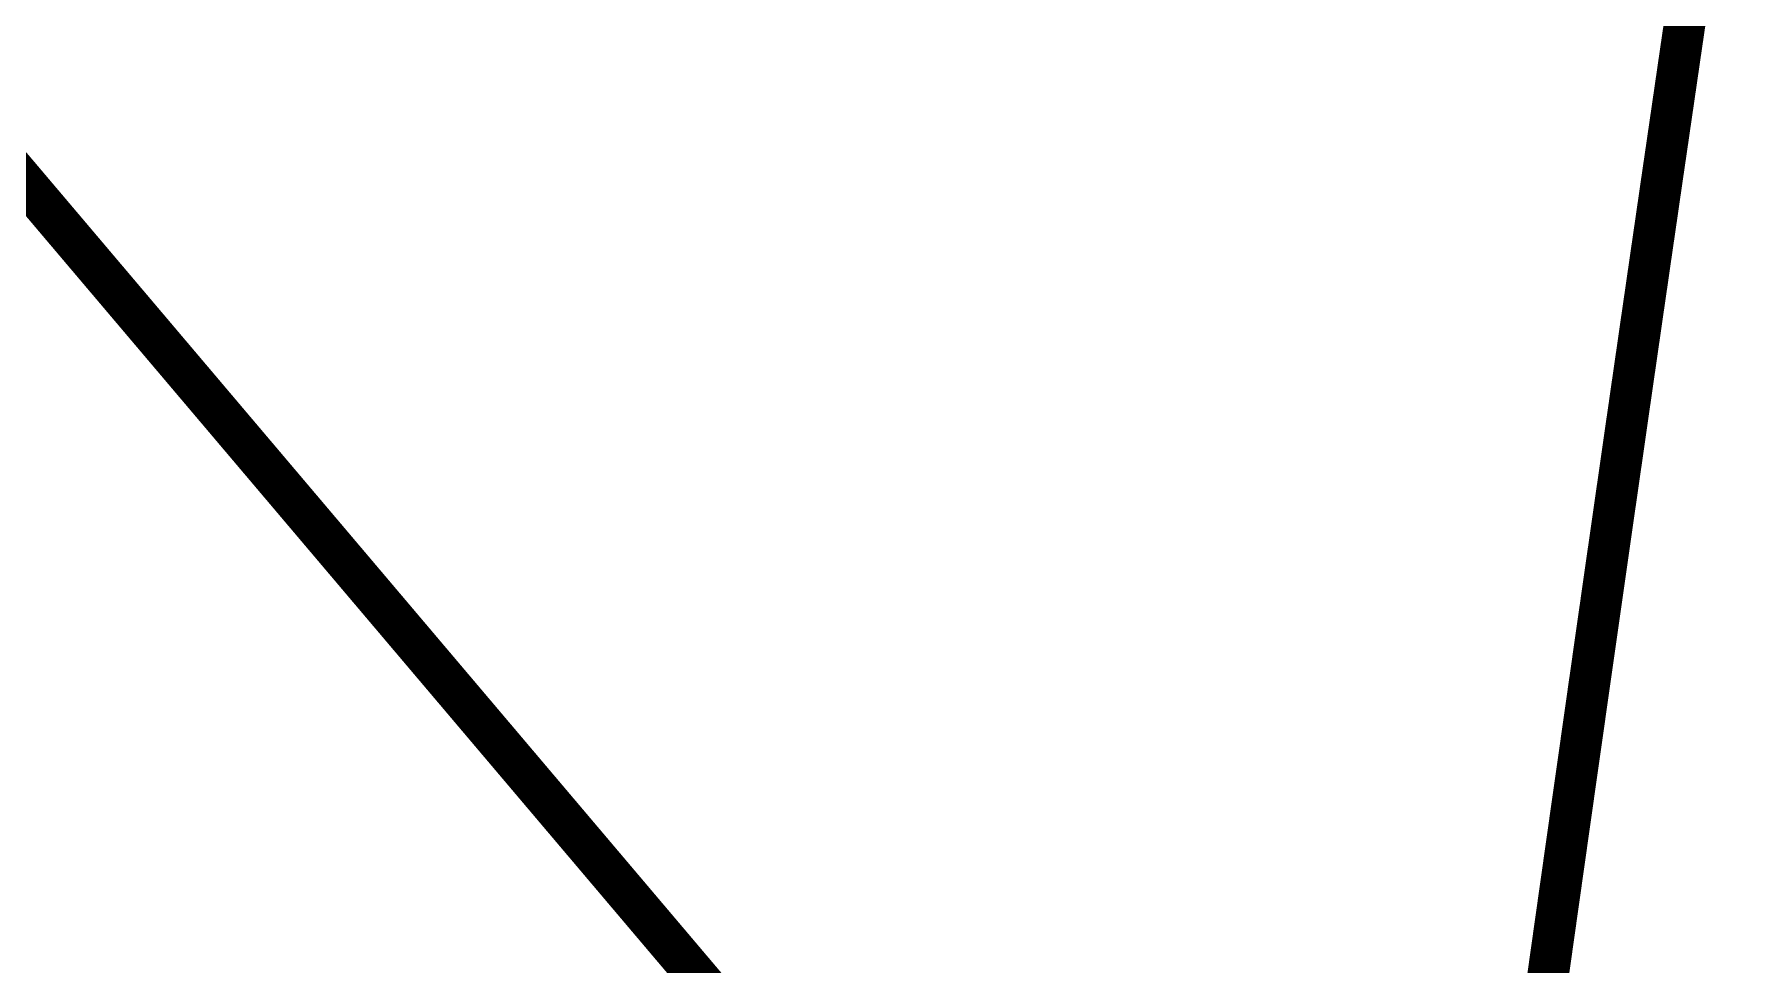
# Model space of a CAD drawing. Header units: inches. Extents: x -7 to 348, y -14 to 159.
# Drawn here: x 23.601 to 24.123, y 37.2 to 37.485 of the extents above; entities that cross this region are included whole.
import ezdxf

# ---------------------------------------------------------------- set-up
doc = ezdxf.new("R2010")
doc.units = ezdxf.units.IN
for name, color, linetype in [('Dimension', 6, 'Continuous'), ('Fabrication', 76, 'Continuous'), ('Top Layer', 1, 'Continuous')]:
    doc.layers.add(name, color=color, linetype=linetype)

msp = doc.modelspace()

# ---------------------------------------------------------------- linework, layer by layer
at = {"layer": 'Dimension'}
for points in [[(58.31, 19.467, 0.254, 0.254, 1), (13.31, 19.467, 0.254, 0.254, 1)], [(54.56034, 19.46693, 0.254, 0.254, 1), (17.06033, 19.46693, 0.254, 0.254, 1)]]:
    msp.add_lwpolyline(points, format="xyseb", close=True, dxfattribs=at)
at = {"layer": 'Fabrication'}
for points in [[(19.94478, 41.75152, 0.0127, 0.0127, 0), (24.02757, 36.9322, 0.0127, 0.0127, 0)], [(19.94478, 41.75152, 0.0127, 0.0127, 0), (24.02757, 36.9322, 0.0127, 0.0127, 0)], [(19.94478, 41.75152, 0.0127, 0.0127, 0), (24.02757, 36.9322, 0.0127, 0.0127, 0)], [(19.94478, 41.75152, 0.0127, 0.0127, 0), (24.02757, 36.9322, 0.0127, 0.0127, 0)], [(24.02757, 36.9322, 0.0127, 0.0127, -0.191774), (39.20154, 40.27405, 0.0127, 0.0127, 0)], [(24.02757, 36.9322, 0.0127, 0.0127, -0.191774), (39.20154, 40.27405, 0.0127, 0.0127, 0)], [(24.02757, 36.9322, 0.0127, 0.0127, -0.191774), (39.20154, 40.27405, 0.0127, 0.0127, 0)], [(24.02757, 36.9322, 0.0127, 0.0127, -0.191774), (39.20154, 40.27405, 0.0127, 0.0127, 0)], [(24.10473, 37.47798, 0.0127, 0.0127, 0), (24.10679, 37.49207, 0.0127, 0.0127, 0)], [(24.10473, 37.47798, 0.0127, 0.0127, 0), (24.10679, 37.49207, 0.0127, 0.0127, 0)], [(24.10283, 37.46492, 0.0127, 0.0127, 0), (24.10473, 37.47798, 0.0127, 0.0127, 0)], [(24.10283, 37.46492, 0.0127, 0.0127, 0), (24.10473, 37.47798, 0.0127, 0.0127, 0)], [(24.10094, 37.45193, 0.0127, 0.0127, 0), (24.10283, 37.46492, 0.0127, 0.0127, 0)], [(24.10094, 37.45193, 0.0127, 0.0127, 0), (24.10283, 37.46492, 0.0127, 0.0127, 0)], [(24.09919, 37.43995, 0.0127, 0.0127, 0), (24.10094, 37.45193, 0.0127, 0.0127, 0)], [(24.09919, 37.43995, 0.0127, 0.0127, 0), (24.10094, 37.45193, 0.0127, 0.0127, 0)], [(24.0976, 37.42895, 0.0127, 0.0127, 0), (24.09919, 37.43995, 0.0127, 0.0127, 0)], [(24.0976, 37.42895, 0.0127, 0.0127, 0), (24.09919, 37.43995, 0.0127, 0.0127, 0)], [(24.09601, 37.41802, 0.0127, 0.0127, 0), (24.0976, 37.42895, 0.0127, 0.0127, 0)], [(24.09601, 37.41802, 0.0127, 0.0127, 0), (24.0976, 37.42895, 0.0127, 0.0127, 0)], [(24.09457, 37.40805, 0.0127, 0.0127, 0), (24.09601, 37.41802, 0.0127, 0.0127, 0)], [(24.09457, 37.40805, 0.0127, 0.0127, 0), (24.09601, 37.41802, 0.0127, 0.0127, 0)], [(24.09313, 37.39813, 0.0127, 0.0127, 0), (24.09457, 37.40805, 0.0127, 0.0127, 0)], [(24.09313, 37.39813, 0.0127, 0.0127, 0), (24.09457, 37.40805, 0.0127, 0.0127, 0)], [(24.09184, 37.38917, 0.0127, 0.0127, 0), (24.09313, 37.39813, 0.0127, 0.0127, 0)], [(24.09184, 37.38917, 0.0127, 0.0127, 0), (24.09313, 37.39813, 0.0127, 0.0127, 0)], [(24.09055, 37.38025, 0.0127, 0.0127, 0), (24.09184, 37.38917, 0.0127, 0.0127, 0)], [(24.09055, 37.38025, 0.0127, 0.0127, 0), (24.09184, 37.38917, 0.0127, 0.0127, 0)], [(24.08927, 37.37138, 0.0127, 0.0127, 0), (24.09055, 37.38025, 0.0127, 0.0127, 0)], [(24.08927, 37.37138, 0.0127, 0.0127, 0), (24.09055, 37.38025, 0.0127, 0.0127, 0)], [(24.088, 37.36256, 0.0127, 0.0127, 0), (24.08927, 37.37138, 0.0127, 0.0127, 0)], [(24.088, 37.36256, 0.0127, 0.0127, 0), (24.08927, 37.37138, 0.0127, 0.0127, 0)], [(24.08687, 37.35466, 0.0127, 0.0127, 0), (24.088, 37.36256, 0.0127, 0.0127, 0)], [(24.08687, 37.35466, 0.0127, 0.0127, 0), (24.088, 37.36256, 0.0127, 0.0127, 0)], [(24.08574, 37.3468, 0.0127, 0.0127, 0), (24.08687, 37.35466, 0.0127, 0.0127, 0)], [(24.08574, 37.3468, 0.0127, 0.0127, 0), (24.08687, 37.35466, 0.0127, 0.0127, 0)], [(24.08461, 37.33898, 0.0127, 0.0127, 0), (24.08574, 37.3468, 0.0127, 0.0127, 0)], [(24.08461, 37.33898, 0.0127, 0.0127, 0), (24.08574, 37.3468, 0.0127, 0.0127, 0)], [(24.0835, 37.3312, 0.0127, 0.0127, 0), (24.08461, 37.33898, 0.0127, 0.0127, 0)], [(24.0835, 37.3312, 0.0127, 0.0127, 0), (24.08461, 37.33898, 0.0127, 0.0127, 0)], [(24.08251, 37.32432, 0.0127, 0.0127, 0), (24.0835, 37.3312, 0.0127, 0.0127, 0)], [(24.08251, 37.32432, 0.0127, 0.0127, 0), (24.0835, 37.3312, 0.0127, 0.0127, 0)], [(24.08153, 37.31747, 0.0127, 0.0127, 0), (24.08251, 37.32432, 0.0127, 0.0127, 0)], [(24.08153, 37.31747, 0.0127, 0.0127, 0), (24.08251, 37.32432, 0.0127, 0.0127, 0)], [(24.08056, 37.31065, 0.0127, 0.0127, 0), (24.08153, 37.31747, 0.0127, 0.0127, 0)], [(24.08056, 37.31065, 0.0127, 0.0127, 0), (24.08153, 37.31747, 0.0127, 0.0127, 0)], [(24.07959, 37.30387, 0.0127, 0.0127, 0), (24.08056, 37.31065, 0.0127, 0.0127, 0)], [(24.07959, 37.30387, 0.0127, 0.0127, 0), (24.08056, 37.31065, 0.0127, 0.0127, 0)], [(24.07862, 37.29712, 0.0127, 0.0127, 0), (24.07959, 37.30387, 0.0127, 0.0127, 0)], [(24.07862, 37.29712, 0.0127, 0.0127, 0), (24.07959, 37.30387, 0.0127, 0.0127, 0)], [(24.07779, 37.29124, 0.0127, 0.0127, 0), (24.07862, 37.29712, 0.0127, 0.0127, 0)], [(24.07779, 37.29124, 0.0127, 0.0127, 0), (24.07862, 37.29712, 0.0127, 0.0127, 0)], [(24.07695, 37.28539, 0.0127, 0.0127, 0), (24.07779, 37.29124, 0.0127, 0.0127, 0)], [(24.07695, 37.28539, 0.0127, 0.0127, 0), (24.07779, 37.29124, 0.0127, 0.0127, 0)], [(24.07612, 37.27956, 0.0127, 0.0127, 0), (24.07695, 37.28539, 0.0127, 0.0127, 0)], [(24.07612, 37.27956, 0.0127, 0.0127, 0), (24.07695, 37.28539, 0.0127, 0.0127, 0)], [(24.0753, 37.27376, 0.0127, 0.0127, 0), (24.07612, 37.27956, 0.0127, 0.0127, 0)], [(24.0753, 37.27376, 0.0127, 0.0127, 0), (24.07612, 37.27956, 0.0127, 0.0127, 0)], [(24.07448, 37.26799, 0.0127, 0.0127, 0), (24.0753, 37.27376, 0.0127, 0.0127, 0)], [(24.07448, 37.26799, 0.0127, 0.0127, 0), (24.0753, 37.27376, 0.0127, 0.0127, 0)], [(24.07366, 37.26224, 0.0127, 0.0127, 0), (24.07448, 37.26799, 0.0127, 0.0127, 0)], [(24.07366, 37.26224, 0.0127, 0.0127, 0), (24.07448, 37.26799, 0.0127, 0.0127, 0)], [(24.07296, 37.25734, 0.0127, 0.0127, 0), (24.07366, 37.26224, 0.0127, 0.0127, 0)], [(24.07296, 37.25734, 0.0127, 0.0127, 0), (24.07366, 37.26224, 0.0127, 0.0127, 0)], [(24.07007, 37.23697, 0.0127, 0.0127, 0), (24.07296, 37.25734, 0.0127, 0.0127, 0)], [(24.07007, 37.23697, 0.0127, 0.0127, 0), (24.07296, 37.25734, 0.0127, 0.0127, 0)], [(24.06663, 37.21268, 0.0127, 0.0127, 0), (24.07007, 37.23697, 0.0127, 0.0127, 0)], [(24.06663, 37.21268, 0.0127, 0.0127, 0), (24.07007, 37.23697, 0.0127, 0.0127, 0)], [(24.06102, 37.17294, 0.0127, 0.0127, 0), (24.06663, 37.21268, 0.0127, 0.0127, 0)], [(24.06102, 37.17294, 0.0127, 0.0127, 0), (24.06663, 37.21268, 0.0127, 0.0127, 0)]]:
    msp.add_lwpolyline(points, format="xyseb", dxfattribs=at)
for points in [[(24.10156, 37.47798, 0.00635, 0.00635, 1), (24.10791, 37.47798, 0.00635, 0.00635, 1)], [(24.10156, 37.47798, 0.00635, 0.00635, 1), (24.10791, 37.47798, 0.00635, 0.00635, 1)], [(24.10156, 37.47798, 0.00635, 0.00635, 1), (24.10791, 37.47798, 0.00635, 0.00635, 1)], [(24.10156, 37.47798, 0.00635, 0.00635, 1), (24.10791, 37.47798, 0.00635, 0.00635, 1)], [(24.09965, 37.46492, 0.00635, 0.00635, 1), (24.106, 37.46492, 0.00635, 0.00635, 1)], [(24.09965, 37.46492, 0.00635, 0.00635, 1), (24.106, 37.46492, 0.00635, 0.00635, 1)], [(24.09965, 37.46492, 0.00635, 0.00635, 1), (24.106, 37.46492, 0.00635, 0.00635, 1)], [(24.09965, 37.46492, 0.00635, 0.00635, 1), (24.106, 37.46492, 0.00635, 0.00635, 1)], [(24.09776, 37.45193, 0.00635, 0.00635, 1), (24.10411, 37.45193, 0.00635, 0.00635, 1)], [(24.09776, 37.45193, 0.00635, 0.00635, 1), (24.10411, 37.45193, 0.00635, 0.00635, 1)], [(24.09776, 37.45193, 0.00635, 0.00635, 1), (24.10411, 37.45193, 0.00635, 0.00635, 1)], [(24.09776, 37.45193, 0.00635, 0.00635, 1), (24.10411, 37.45193, 0.00635, 0.00635, 1)], [(24.09602, 37.43995, 0.00635, 0.00635, 1), (24.10237, 37.43995, 0.00635, 0.00635, 1)], [(24.09602, 37.43995, 0.00635, 0.00635, 1), (24.10237, 37.43995, 0.00635, 0.00635, 1)], [(24.09602, 37.43995, 0.00635, 0.00635, 1), (24.10237, 37.43995, 0.00635, 0.00635, 1)], [(24.09602, 37.43995, 0.00635, 0.00635, 1), (24.10237, 37.43995, 0.00635, 0.00635, 1)], [(24.09442, 37.42895, 0.00635, 0.00635, 1), (24.10077, 37.42895, 0.00635, 0.00635, 1)], [(24.09442, 37.42895, 0.00635, 0.00635, 1), (24.10077, 37.42895, 0.00635, 0.00635, 1)], [(24.09442, 37.42895, 0.00635, 0.00635, 1), (24.10077, 37.42895, 0.00635, 0.00635, 1)], [(24.09442, 37.42895, 0.00635, 0.00635, 1), (24.10077, 37.42895, 0.00635, 0.00635, 1)], [(24.09284, 37.41802, 0.00635, 0.00635, 1), (24.09919, 37.41802, 0.00635, 0.00635, 1)], [(24.09284, 37.41802, 0.00635, 0.00635, 1), (24.09919, 37.41802, 0.00635, 0.00635, 1)], [(24.09284, 37.41802, 0.00635, 0.00635, 1), (24.09919, 37.41802, 0.00635, 0.00635, 1)], [(24.09284, 37.41802, 0.00635, 0.00635, 1), (24.09919, 37.41802, 0.00635, 0.00635, 1)], [(24.09139, 37.40805, 0.00635, 0.00635, 1), (24.09774, 37.40805, 0.00635, 0.00635, 1)], [(24.09139, 37.40805, 0.00635, 0.00635, 1), (24.09774, 37.40805, 0.00635, 0.00635, 1)], [(24.09139, 37.40805, 0.00635, 0.00635, 1), (24.09774, 37.40805, 0.00635, 0.00635, 1)], [(24.09139, 37.40805, 0.00635, 0.00635, 1), (24.09774, 37.40805, 0.00635, 0.00635, 1)], [(24.08996, 37.39813, 0.00635, 0.00635, 1), (24.09631, 37.39813, 0.00635, 0.00635, 1)], [(24.08996, 37.39813, 0.00635, 0.00635, 1), (24.09631, 37.39813, 0.00635, 0.00635, 1)], [(24.08996, 37.39813, 0.00635, 0.00635, 1), (24.09631, 37.39813, 0.00635, 0.00635, 1)], [(24.08996, 37.39813, 0.00635, 0.00635, 1), (24.09631, 37.39813, 0.00635, 0.00635, 1)], [(24.08866, 37.38917, 0.00635, 0.00635, 1), (24.09501, 37.38917, 0.00635, 0.00635, 1)], [(24.08866, 37.38917, 0.00635, 0.00635, 1), (24.09501, 37.38917, 0.00635, 0.00635, 1)], [(24.08866, 37.38917, 0.00635, 0.00635, 1), (24.09501, 37.38917, 0.00635, 0.00635, 1)], [(24.08866, 37.38917, 0.00635, 0.00635, 1), (24.09501, 37.38917, 0.00635, 0.00635, 1)], [(24.08738, 37.38025, 0.00635, 0.00635, 1), (24.09373, 37.38025, 0.00635, 0.00635, 1)], [(24.08738, 37.38025, 0.00635, 0.00635, 1), (24.09373, 37.38025, 0.00635, 0.00635, 1)], [(24.08738, 37.38025, 0.00635, 0.00635, 1), (24.09373, 37.38025, 0.00635, 0.00635, 1)], [(24.08738, 37.38025, 0.00635, 0.00635, 1), (24.09373, 37.38025, 0.00635, 0.00635, 1)], [(24.0861, 37.37138, 0.00635, 0.00635, 1), (24.09245, 37.37138, 0.00635, 0.00635, 1)], [(24.0861, 37.37138, 0.00635, 0.00635, 1), (24.09245, 37.37138, 0.00635, 0.00635, 1)], [(24.0861, 37.37138, 0.00635, 0.00635, 1), (24.09245, 37.37138, 0.00635, 0.00635, 1)], [(24.0861, 37.37138, 0.00635, 0.00635, 1), (24.09245, 37.37138, 0.00635, 0.00635, 1)], [(24.08483, 37.36256, 0.00635, 0.00635, 1), (24.09118, 37.36256, 0.00635, 0.00635, 1)], [(24.08483, 37.36256, 0.00635, 0.00635, 1), (24.09118, 37.36256, 0.00635, 0.00635, 1)], [(24.08483, 37.36256, 0.00635, 0.00635, 1), (24.09118, 37.36256, 0.00635, 0.00635, 1)], [(24.08483, 37.36256, 0.00635, 0.00635, 1), (24.09118, 37.36256, 0.00635, 0.00635, 1)], [(24.08369, 37.35466, 0.00635, 0.00635, 1), (24.09004, 37.35466, 0.00635, 0.00635, 1)], [(24.08369, 37.35466, 0.00635, 0.00635, 1), (24.09004, 37.35466, 0.00635, 0.00635, 1)], [(24.08369, 37.35466, 0.00635, 0.00635, 1), (24.09004, 37.35466, 0.00635, 0.00635, 1)], [(24.08369, 37.35466, 0.00635, 0.00635, 1), (24.09004, 37.35466, 0.00635, 0.00635, 1)], [(24.08256, 37.3468, 0.00635, 0.00635, 1), (24.08891, 37.3468, 0.00635, 0.00635, 1)], [(24.08256, 37.3468, 0.00635, 0.00635, 1), (24.08891, 37.3468, 0.00635, 0.00635, 1)], [(24.08256, 37.3468, 0.00635, 0.00635, 1), (24.08891, 37.3468, 0.00635, 0.00635, 1)], [(24.08256, 37.3468, 0.00635, 0.00635, 1), (24.08891, 37.3468, 0.00635, 0.00635, 1)], [(24.08144, 37.33898, 0.00635, 0.00635, 1), (24.08779, 37.33898, 0.00635, 0.00635, 1)], [(24.08144, 37.33898, 0.00635, 0.00635, 1), (24.08779, 37.33898, 0.00635, 0.00635, 1)], [(24.08144, 37.33898, 0.00635, 0.00635, 1), (24.08779, 37.33898, 0.00635, 0.00635, 1)], [(24.08144, 37.33898, 0.00635, 0.00635, 1), (24.08779, 37.33898, 0.00635, 0.00635, 1)], [(24.08032, 37.3312, 0.00635, 0.00635, 1), (24.08667, 37.3312, 0.00635, 0.00635, 1)], [(24.08032, 37.3312, 0.00635, 0.00635, 1), (24.08667, 37.3312, 0.00635, 0.00635, 1)], [(24.08032, 37.3312, 0.00635, 0.00635, 1), (24.08667, 37.3312, 0.00635, 0.00635, 1)], [(24.08032, 37.3312, 0.00635, 0.00635, 1), (24.08667, 37.3312, 0.00635, 0.00635, 1)], [(24.07934, 37.32432, 0.00635, 0.00635, 1), (24.08569, 37.32432, 0.00635, 0.00635, 1)], [(24.07934, 37.32432, 0.00635, 0.00635, 1), (24.08569, 37.32432, 0.00635, 0.00635, 1)], [(24.07934, 37.32432, 0.00635, 0.00635, 1), (24.08569, 37.32432, 0.00635, 0.00635, 1)], [(24.07934, 37.32432, 0.00635, 0.00635, 1), (24.08569, 37.32432, 0.00635, 0.00635, 1)], [(24.07836, 37.31747, 0.00635, 0.00635, 1), (24.08471, 37.31747, 0.00635, 0.00635, 1)], [(24.07836, 37.31747, 0.00635, 0.00635, 1), (24.08471, 37.31747, 0.00635, 0.00635, 1)], [(24.07836, 37.31747, 0.00635, 0.00635, 1), (24.08471, 37.31747, 0.00635, 0.00635, 1)], [(24.07836, 37.31747, 0.00635, 0.00635, 1), (24.08471, 37.31747, 0.00635, 0.00635, 1)], [(24.07738, 37.31065, 0.00635, 0.00635, 1), (24.08373, 37.31065, 0.00635, 0.00635, 1)], [(24.07738, 37.31065, 0.00635, 0.00635, 1), (24.08373, 37.31065, 0.00635, 0.00635, 1)], [(24.07738, 37.31065, 0.00635, 0.00635, 1), (24.08373, 37.31065, 0.00635, 0.00635, 1)], [(24.07738, 37.31065, 0.00635, 0.00635, 1), (24.08373, 37.31065, 0.00635, 0.00635, 1)], [(24.07641, 37.30387, 0.00635, 0.00635, 1), (24.08276, 37.30387, 0.00635, 0.00635, 1)], [(24.07641, 37.30387, 0.00635, 0.00635, 1), (24.08276, 37.30387, 0.00635, 0.00635, 1)], [(24.07641, 37.30387, 0.00635, 0.00635, 1), (24.08276, 37.30387, 0.00635, 0.00635, 1)], [(24.07641, 37.30387, 0.00635, 0.00635, 1), (24.08276, 37.30387, 0.00635, 0.00635, 1)], [(24.07545, 37.29712, 0.00635, 0.00635, 1), (24.0818, 37.29712, 0.00635, 0.00635, 1)], [(24.07545, 37.29712, 0.00635, 0.00635, 1), (24.0818, 37.29712, 0.00635, 0.00635, 1)], [(24.07545, 37.29712, 0.00635, 0.00635, 1), (24.0818, 37.29712, 0.00635, 0.00635, 1)], [(24.07545, 37.29712, 0.00635, 0.00635, 1), (24.0818, 37.29712, 0.00635, 0.00635, 1)], [(24.07461, 37.29124, 0.00635, 0.00635, 1), (24.08096, 37.29124, 0.00635, 0.00635, 1)], [(24.07461, 37.29124, 0.00635, 0.00635, 1), (24.08096, 37.29124, 0.00635, 0.00635, 1)], [(24.07461, 37.29124, 0.00635, 0.00635, 1), (24.08096, 37.29124, 0.00635, 0.00635, 1)], [(24.07461, 37.29124, 0.00635, 0.00635, 1), (24.08096, 37.29124, 0.00635, 0.00635, 1)], [(24.07378, 37.28539, 0.00635, 0.00635, 1), (24.08013, 37.28539, 0.00635, 0.00635, 1)], [(24.07378, 37.28539, 0.00635, 0.00635, 1), (24.08013, 37.28539, 0.00635, 0.00635, 1)], [(24.07378, 37.28539, 0.00635, 0.00635, 1), (24.08013, 37.28539, 0.00635, 0.00635, 1)], [(24.07378, 37.28539, 0.00635, 0.00635, 1), (24.08013, 37.28539, 0.00635, 0.00635, 1)], [(24.07295, 37.27956, 0.00635, 0.00635, 1), (24.0793, 37.27956, 0.00635, 0.00635, 1)], [(24.07295, 37.27956, 0.00635, 0.00635, 1), (24.0793, 37.27956, 0.00635, 0.00635, 1)], [(24.07295, 37.27956, 0.00635, 0.00635, 1), (24.0793, 37.27956, 0.00635, 0.00635, 1)], [(24.07295, 37.27956, 0.00635, 0.00635, 1), (24.0793, 37.27956, 0.00635, 0.00635, 1)], [(24.07212, 37.27376, 0.00635, 0.00635, 1), (24.07847, 37.27376, 0.00635, 0.00635, 1)], [(24.07212, 37.27376, 0.00635, 0.00635, 1), (24.07847, 37.27376, 0.00635, 0.00635, 1)], [(24.07212, 37.27376, 0.00635, 0.00635, 1), (24.07847, 37.27376, 0.00635, 0.00635, 1)], [(24.07212, 37.27376, 0.00635, 0.00635, 1), (24.07847, 37.27376, 0.00635, 0.00635, 1)], [(24.0713, 37.26799, 0.00635, 0.00635, 1), (24.07765, 37.26799, 0.00635, 0.00635, 1)], [(24.0713, 37.26799, 0.00635, 0.00635, 1), (24.07765, 37.26799, 0.00635, 0.00635, 1)], [(24.0713, 37.26799, 0.00635, 0.00635, 1), (24.07765, 37.26799, 0.00635, 0.00635, 1)], [(24.0713, 37.26799, 0.00635, 0.00635, 1), (24.07765, 37.26799, 0.00635, 0.00635, 1)], [(24.07049, 37.26224, 0.00635, 0.00635, 1), (24.07684, 37.26224, 0.00635, 0.00635, 1)], [(24.07049, 37.26224, 0.00635, 0.00635, 1), (24.07684, 37.26224, 0.00635, 0.00635, 1)], [(24.07049, 37.26224, 0.00635, 0.00635, 1), (24.07684, 37.26224, 0.00635, 0.00635, 1)], [(24.07049, 37.26224, 0.00635, 0.00635, 1), (24.07684, 37.26224, 0.00635, 0.00635, 1)], [(24.06979, 37.25734, 0.00635, 0.00635, 1), (24.07614, 37.25734, 0.00635, 0.00635, 1)], [(24.06979, 37.25734, 0.00635, 0.00635, 1), (24.07614, 37.25734, 0.00635, 0.00635, 1)], [(24.06979, 37.25734, 0.00635, 0.00635, 1), (24.07614, 37.25734, 0.00635, 0.00635, 1)], [(24.06979, 37.25734, 0.00635, 0.00635, 1), (24.07614, 37.25734, 0.00635, 0.00635, 1)], [(24.0669, 37.23697, 0.00635, 0.00635, 1), (24.07325, 37.23697, 0.00635, 0.00635, 1)], [(24.0669, 37.23697, 0.00635, 0.00635, 1), (24.07325, 37.23697, 0.00635, 0.00635, 1)], [(24.0669, 37.23697, 0.00635, 0.00635, 1), (24.07325, 37.23697, 0.00635, 0.00635, 1)], [(24.0669, 37.23697, 0.00635, 0.00635, 1), (24.07325, 37.23697, 0.00635, 0.00635, 1)], [(24.06345, 37.21268, 0.00635, 0.00635, 1), (24.0698, 37.21268, 0.00635, 0.00635, 1)], [(24.06345, 37.21268, 0.00635, 0.00635, 1), (24.0698, 37.21268, 0.00635, 0.00635, 1)], [(24.06345, 37.21268, 0.00635, 0.00635, 1), (24.0698, 37.21268, 0.00635, 0.00635, 1)], [(24.06345, 37.21268, 0.00635, 0.00635, 1), (24.0698, 37.21268, 0.00635, 0.00635, 1)]]:
    msp.add_lwpolyline(points, format="xyseb", close=True, dxfattribs=at)
at = {"layer": 'Top Layer'}
msp.add_lwpolyline([(23.95966, 38.67549, 2.032, 2.032, -0.53877), (58.06216, 22.88544, 2.032, 2.032, 0)], format="xyseb", dxfattribs=at)

doc.saveas('drawing.dxf')
